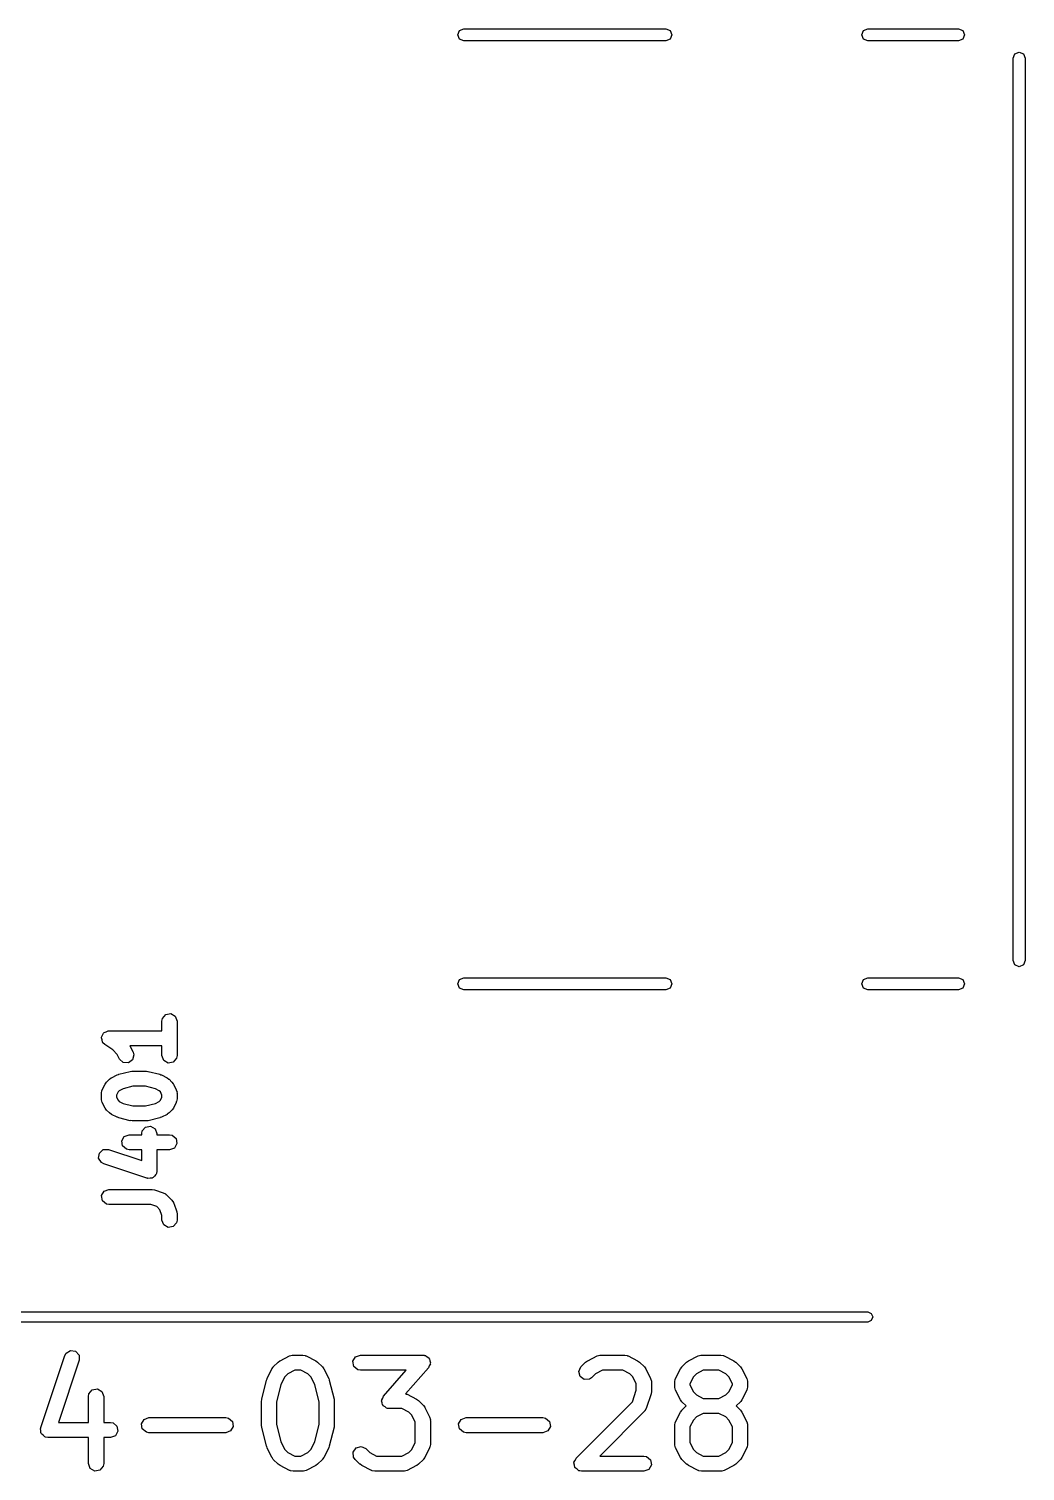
# Model space of a CAD drawing. Extents: x 59.1 to 150.6, y -119.5 to -80.2.
# Drawn here: x 140.69 to 150.56, y -119.53 to -105.24 of the extents above; entities that cross this region are included whole.
import ezdxf

# ---------------------------------------------------------------- set-up
doc = ezdxf.new("R2010")
doc.units = 0
doc.layers.add('BLACK', color=7, linetype='CONTINUOUS')

msp = doc.modelspace()

# ---------------------------------------------------------------- linework, layer by layer
at = {"layer": 'BLACK', "linetype": 'CONTINUOUS'}
for p, q in [((144.939, -105.3), (144.956, -105.258)), ((144.956, -105.258), (144.999, -105.24)), ((144.999, -105.24), (146.999, -105.24)), ((146.999, -105.24), (147.041, -105.258)), ((147.041, -105.258), (147.059, -105.3)), ((148.94, -105.3), (148.958, -105.258)), ((148.958, -105.258), (149, -105.24)), ((149, -105.24), (149.9, -105.24)), ((149.9, -105.24), (149.942, -105.258)), ((149.942, -105.258), (149.96, -105.3)), ((144.956, -105.342), (144.939, -105.3)), ((144.999, -105.36), (144.956, -105.342)), ((146.999, -105.36), (144.999, -105.36)), ((147.041, -105.342), (146.999, -105.36)), ((147.059, -105.3), (147.041, -105.342)), ((148.958, -105.342), (148.94, -105.3)), ((149, -105.36), (148.958, -105.342)), ((149.9, -105.36), (149, -105.36)), ((149.942, -105.342), (149.9, -105.36)), ((149.96, -105.3), (149.942, -105.342)), ((150.44, -105.53), (150.458, -105.488)), ((150.44, -114.47), (150.44, -105.53)), ((150.458, -105.488), (150.5, -105.47)), ((150.5, -105.47), (150.542, -105.488)), ((150.542, -105.488), (150.56, -105.53)), ((150.56, -105.53), (150.56, -114.47)), ((150.458, -114.512), (150.44, -114.47)), ((150.5, -114.53), (150.458, -114.512)), ((150.542, -114.512), (150.5, -114.53)), ((150.56, -114.47), (150.542, -114.512)), ((144.939, -114.7), (144.956, -114.658)), ((144.956, -114.742), (144.939, -114.7)), ((144.956, -114.658), (144.999, -114.64)), ((144.999, -114.64), (146.999, -114.64)), ((146.999, -114.64), (147.041, -114.658)), ((147.041, -114.658), (147.059, -114.7)), ((147.059, -114.7), (147.041, -114.742)), ((148.94, -114.7), (148.958, -114.658)), ((148.958, -114.742), (148.94, -114.7)), ((148.958, -114.658), (149, -114.64)), ((149, -114.64), (149.9, -114.64)), ((149.9, -114.64), (149.942, -114.658)), ((149.942, -114.658), (149.96, -114.7)), ((149.96, -114.7), (149.942, -114.742)), ((144.999, -114.76), (144.956, -114.742)), ((146.999, -114.76), (144.999, -114.76)), ((147.041, -114.742), (146.999, -114.76)), ((149, -114.76), (148.958, -114.742)), ((149.9, -114.76), (149, -114.76)), ((149.942, -114.742), (149.9, -114.76)), ((142.011, -115.043), (142.044, -115.004)), ((142.044, -115.004), (142.094, -114.995)), ((142.094, -114.995), (142.139, -115.02)), ((142.006, -115.069), (142.011, -115.043)), ((142.006, -115.165), (142.006, -115.069)), ((142.139, -115.02), (142.156, -115.069)), ((142.156, -115.069), (142.156, -115.411)), ((141.407, -115.235), (141.408, -115.231)), ((141.413, -115.256), (141.407, -115.235)), ((141.408, -115.227), (141.418, -115.208)), ((141.408, -115.231), (141.408, -115.227)), ((141.416, -115.277), (141.413, -115.256)), ((141.42, -115.28), (141.416, -115.277)), ((141.418, -115.208), (141.427, -115.188)), ((141.421, -115.284), (141.42, -115.28)), ((141.44, -115.302), (141.421, -115.284)), ((141.427, -115.188), (141.431, -115.186)), ((141.431, -115.186), (141.433, -115.183)), ((141.433, -115.183), (141.454, -115.175)), ((141.454, -115.175), (141.473, -115.165)), ((141.473, -115.165), (141.477, -115.166)), ((141.477, -115.166), (141.481, -115.165)), ((141.481, -115.165), (142.006, -115.165)), ((141.519, -115.355), (141.44, -115.302)), ((141.563, -115.399), (141.519, -115.355)), ((141.586, -115.445), (141.563, -115.399)), ((142.006, -115.315), (141.687, -115.315)), ((141.687, -115.315), (141.69, -115.32)), ((141.69, -115.32), (141.691, -115.321)), ((141.691, -115.321), (141.72, -115.378)), ((141.727, -115.403), (141.715, -115.453)), ((141.72, -115.378), (141.727, -115.403)), ((142.006, -115.411), (142.006, -115.315)), ((142.024, -115.46), (142.006, -115.411)), ((142.152, -115.437), (142.119, -115.476)), ((142.156, -115.411), (142.152, -115.437)), ((141.578, -115.596), (141.692, -115.567)), ((141.623, -115.48), (141.586, -115.445)), ((141.674, -115.483), (141.623, -115.48)), ((141.715, -115.453), (141.674, -115.483)), ((141.692, -115.567), (141.707, -115.566)), ((141.707, -115.566), (141.71, -115.565)), ((141.71, -115.565), (141.853, -115.565)), ((141.853, -115.565), (141.868, -115.568)), ((141.868, -115.568), (141.871, -115.567)), ((141.871, -115.567), (141.985, -115.596)), ((142.068, -115.485), (142.024, -115.46)), ((142.119, -115.476), (142.068, -115.485)), ((141.414, -115.749), (141.443, -115.692)), ((141.443, -115.692), (141.456, -115.674)), ((141.456, -115.674), (141.457, -115.673)), ((141.457, -115.673), (141.486, -115.644)), ((141.486, -115.644), (141.504, -115.631)), ((141.504, -115.631), (141.505, -115.63)), ((141.505, -115.63), (141.562, -115.601)), ((141.562, -115.601), (141.575, -115.598)), ((141.575, -115.598), (141.578, -115.596)), ((141.719, -115.715), (141.622, -115.739)), ((141.844, -115.715), (141.719, -115.715)), ((141.941, -115.739), (141.844, -115.715)), ((141.985, -115.596), (141.997, -115.601)), ((141.997, -115.601), (142.001, -115.601)), ((142.001, -115.601), (142.058, -115.63)), ((142.058, -115.63), (142.076, -115.643)), ((142.076, -115.643), (142.077, -115.644)), ((142.077, -115.644), (142.106, -115.673)), ((142.106, -115.673), (142.119, -115.691)), ((142.119, -115.691), (142.12, -115.692)), ((142.12, -115.692), (142.149, -115.749)), ((141.406, -115.783), (141.411, -115.757)), ((141.406, -115.84), (141.406, -115.783)), ((141.408, -115.844), (141.406, -115.84)), ((141.407, -115.849), (141.408, -115.844)), ((141.414, -115.874), (141.407, -115.849)), ((141.411, -115.757), (141.414, -115.754)), ((141.414, -115.754), (141.414, -115.749)), ((141.572, -115.77), (141.556, -115.801)), ((141.556, -115.801), (141.556, -115.822)), ((141.556, -115.822), (141.572, -115.853)), ((141.583, -115.759), (141.572, -115.77)), ((141.572, -115.853), (141.583, -115.864)), ((141.622, -115.739), (141.583, -115.759)), ((141.583, -115.864), (141.622, -115.884)), ((141.98, -115.759), (141.941, -115.739)), ((141.941, -115.884), (141.98, -115.864)), ((141.991, -115.77), (141.98, -115.759)), ((141.98, -115.864), (141.991, -115.853)), ((142.006, -115.801), (141.991, -115.77)), ((141.991, -115.853), (142.006, -115.822)), ((142.006, -115.822), (142.006, -115.801)), ((142.149, -115.749), (142.156, -115.774)), ((142.152, -115.866), (142.149, -115.869)), ((142.156, -115.84), (142.152, -115.866)), ((142.156, -115.774), (142.155, -115.779)), ((142.155, -115.779), (142.156, -115.783)), ((142.156, -115.783), (142.156, -115.84)), ((141.443, -115.931), (141.414, -115.874)), ((141.444, -115.932), (141.443, -115.931)), ((141.457, -115.95), (141.444, -115.932)), ((141.486, -115.979), (141.457, -115.95)), ((141.487, -115.979), (141.486, -115.979)), ((141.505, -115.993), (141.487, -115.979)), ((141.562, -116.021), (141.505, -115.993)), ((141.622, -115.884), (141.719, -115.908)), ((141.719, -115.908), (141.844, -115.908)), ((141.844, -115.908), (141.941, -115.884)), ((142.058, -115.993), (142.001, -116.021)), ((142.059, -115.992), (142.058, -115.993)), ((142.077, -115.979), (142.059, -115.992)), ((142.106, -115.95), (142.077, -115.979)), ((142.107, -115.949), (142.106, -115.95)), ((142.12, -115.931), (142.107, -115.949)), ((142.149, -115.874), (142.12, -115.931)), ((142.149, -115.869), (142.149, -115.874)), ((141.566, -116.022), (141.562, -116.021)), ((141.578, -116.027), (141.566, -116.022)), ((141.692, -116.056), (141.578, -116.027)), ((141.695, -116.055), (141.692, -116.056)), ((141.71, -116.058), (141.695, -116.055)), ((141.853, -116.058), (141.71, -116.058)), ((141.811, -116.157), (141.844, -116.118)), ((141.844, -116.118), (141.894, -116.109)), ((141.856, -116.057), (141.853, -116.058)), ((141.871, -116.056), (141.856, -116.057)), ((141.985, -116.027), (141.871, -116.056)), ((141.894, -116.109), (141.939, -116.135)), ((141.939, -116.135), (141.956, -116.183)), ((141.988, -116.025), (141.985, -116.027)), ((142.001, -116.021), (141.988, -116.025)), ((141.608, -116.256), (141.633, -116.211)), ((141.616, -116.306), (141.608, -116.256)), ((141.633, -116.211), (141.681, -116.194)), ((141.681, -116.194), (141.806, -116.194)), ((141.806, -116.183), (141.811, -116.157)), ((141.806, -116.194), (141.806, -116.183)), ((141.956, -116.183), (141.956, -116.194)), ((141.956, -116.194), (142.081, -116.194)), ((142.081, -116.194), (142.107, -116.198)), ((142.107, -116.198), (142.146, -116.231)), ((142.155, -116.282), (142.13, -116.326)), ((142.146, -116.231), (142.155, -116.282)), ((141.379, -116.426), (141.387, -116.376)), ((141.406, -116.47), (141.379, -116.426)), ((141.387, -116.376), (141.425, -116.342)), ((141.425, -116.342), (141.477, -116.34)), ((141.477, -116.34), (141.806, -116.45)), ((141.656, -116.339), (141.616, -116.306)), ((141.681, -116.344), (141.656, -116.339)), ((141.806, -116.344), (141.681, -116.344)), ((141.806, -116.45), (141.806, -116.344)), ((142.081, -116.344), (141.956, -116.344)), ((141.956, -116.344), (141.956, -116.554)), ((142.13, -116.326), (142.081, -116.344)), ((141.429, -116.483), (141.406, -116.47)), ((141.858, -116.625), (141.429, -116.483)), ((141.952, -116.58), (141.948, -116.584)), ((141.956, -116.554), (141.952, -116.58)), ((141.863, -116.625), (141.858, -116.625)), ((141.868, -116.628), (141.863, -116.625)), ((141.889, -116.625), (141.868, -116.628)), ((141.909, -116.624), (141.889, -116.625)), ((141.913, -116.62), (141.909, -116.624)), ((141.919, -116.619), (141.913, -116.62)), ((141.932, -116.604), (141.919, -116.619)), ((141.947, -116.59), (141.932, -116.604)), ((141.948, -116.584), (141.947, -116.59)), ((141.408, -116.798), (141.433, -116.754)), ((141.416, -116.849), (141.408, -116.798)), ((141.456, -116.882), (141.416, -116.849)), ((141.433, -116.754), (141.481, -116.736)), ((141.481, -116.736), (141.91, -116.736)), ((141.91, -116.736), (141.932, -116.74)), ((141.932, -116.74), (141.934, -116.74)), ((141.934, -116.74), (142.019, -116.769)), ((142.019, -116.769), (142.042, -116.781)), ((142.042, -116.781), (142.045, -116.785)), ((142.045, -116.785), (142.049, -116.787)), ((142.049, -116.787), (142.106, -116.844)), ((142.106, -116.844), (142.121, -116.865)), ((142.121, -116.865), (142.121, -116.87)), ((141.481, -116.886), (141.456, -116.882)), ((141.898, -116.886), (141.481, -116.886)), ((141.955, -116.906), (141.898, -116.886)), ((141.987, -116.938), (141.955, -116.906)), ((142.006, -116.995), (141.987, -116.938)), ((142.006, -117.04), (142.006, -116.995)), ((142.121, -116.87), (142.124, -116.873)), ((142.124, -116.873), (142.153, -116.959)), ((142.153, -116.959), (142.156, -116.981)), ((142.156, -116.981), (142.156, -116.983)), ((142.156, -116.983), (142.156, -117.04)), ((142.024, -117.088), (142.006, -117.04)), ((142.068, -117.114), (142.024, -117.088)), ((142.119, -117.105), (142.068, -117.114)), ((142.152, -117.066), (142.119, -117.105)), ((142.156, -117.04), (142.152, -117.066)), ((75, -117.95), (149, -117.95)), ((149, -117.95), (149.035, -117.965)), ((149.035, -117.965), (149.05, -118)), ((149.05, -118), (149.035, -118.035)), ((149, -118.05), (75, -118.05)), ((149.035, -118.035), (149, -118.05)), ((140.806, -119.095), (141.044, -118.381)), ((141.187, -118.428), (140.981, -119.044)), ((141.044, -118.381), (141.057, -118.358)), ((141.057, -118.358), (141.1, -118.331)), ((141.1, -118.331), (141.151, -118.339)), ((141.151, -118.339), (141.185, -118.377)), ((141.185, -118.377), (141.187, -118.428)), ((143.158, -118.447), (143.176, -118.434)), ((143.176, -118.434), (143.177, -118.433)), ((143.177, -118.433), (143.272, -118.385)), ((143.272, -118.385), (143.297, -118.378)), ((143.297, -118.378), (143.302, -118.379)), ((143.302, -118.379), (143.306, -118.377)), ((143.306, -118.377), (143.401, -118.377)), ((143.401, -118.377), (143.427, -118.382)), ((143.427, -118.382), (143.43, -118.385)), ((143.43, -118.385), (143.435, -118.385)), ((143.435, -118.385), (143.53, -118.433)), ((143.53, -118.433), (143.548, -118.446)), ((143.899, -118.439), (143.924, -118.395)), ((143.908, -118.49), (143.899, -118.439)), ((143.924, -118.395), (143.973, -118.377)), ((143.973, -118.377), (144.592, -118.377)), ((144.592, -118.377), (144.603, -118.379)), ((144.603, -118.379), (144.606, -118.379)), ((144.606, -118.379), (144.609, -118.38)), ((144.609, -118.38), (144.617, -118.382)), ((144.617, -118.382), (144.633, -118.395)), ((144.633, -118.395), (144.65, -118.405)), ((144.65, -118.405), (144.652, -118.411)), ((144.652, -118.411), (144.657, -118.415)), ((144.657, -118.415), (144.66, -118.435)), ((144.66, -118.435), (144.667, -118.454)), ((146.205, -118.447), (146.224, -118.434)), ((146.224, -118.434), (146.225, -118.433)), ((146.225, -118.433), (146.32, -118.385)), ((146.32, -118.385), (146.345, -118.378)), ((146.345, -118.378), (146.349, -118.379)), ((146.349, -118.379), (146.354, -118.377)), ((146.354, -118.377), (146.592, -118.377)), ((146.592, -118.377), (146.617, -118.382)), ((146.617, -118.382), (146.621, -118.385)), ((146.621, -118.385), (146.625, -118.385)), ((146.625, -118.385), (146.72, -118.433)), ((146.72, -118.433), (146.738, -118.446)), ((147.205, -118.447), (147.224, -118.434)), ((147.224, -118.434), (147.225, -118.433)), ((147.225, -118.433), (147.32, -118.385)), ((147.32, -118.385), (147.345, -118.378)), ((147.345, -118.378), (147.349, -118.379)), ((147.349, -118.379), (147.354, -118.377)), ((147.354, -118.377), (147.544, -118.377)), ((147.544, -118.377), (147.57, -118.382)), ((147.57, -118.382), (147.573, -118.385)), ((147.573, -118.385), (147.578, -118.385)), ((147.578, -118.385), (147.673, -118.433)), ((147.673, -118.433), (147.691, -118.446)), ((143.048, -118.609), (143.096, -118.514)), ((143.096, -118.514), (143.109, -118.496)), ((143.109, -118.496), (143.11, -118.495)), ((143.11, -118.495), (143.158, -118.447)), ((143.255, -118.562), (143.225, -118.592)), ((143.324, -118.527), (143.255, -118.562)), ((143.383, -118.527), (143.324, -118.527)), ((143.452, -118.562), (143.383, -118.527)), ((143.482, -118.592), (143.452, -118.562)), ((143.548, -118.446), (143.549, -118.447)), ((143.549, -118.447), (143.597, -118.495)), ((143.597, -118.495), (143.61, -118.513)), ((143.61, -118.513), (143.611, -118.514)), ((143.611, -118.514), (143.659, -118.609)), ((143.947, -118.523), (143.908, -118.49)), ((143.973, -118.527), (143.947, -118.523)), ((144.426, -118.527), (143.973, -118.527)), ((144.202, -118.784), (144.426, -118.527)), ((144.648, -118.502), (144.421, -118.762)), ((144.655, -118.483), (144.648, -118.502)), ((144.666, -118.465), (144.655, -118.483)), ((144.667, -118.454), (144.664, -118.46)), ((144.664, -118.46), (144.666, -118.465)), ((146.136, -118.541), (146.158, -118.495)), ((146.149, -118.591), (146.136, -118.541)), ((146.158, -118.495), (146.205, -118.447)), ((146.303, -118.562), (146.264, -118.601)), ((146.371, -118.527), (146.303, -118.562)), ((146.574, -118.527), (146.371, -118.527)), ((146.642, -118.562), (146.574, -118.527)), ((146.673, -118.592), (146.642, -118.562)), ((146.738, -118.446), (146.74, -118.447)), ((146.74, -118.447), (146.788, -118.495)), ((146.788, -118.495), (146.8, -118.513)), ((146.8, -118.513), (146.802, -118.514)), ((146.802, -118.514), (146.849, -118.609)), ((147.096, -118.609), (147.144, -118.514)), ((147.144, -118.514), (147.157, -118.496)), ((147.157, -118.496), (147.158, -118.495)), ((147.158, -118.495), (147.205, -118.447)), ((147.303, -118.562), (147.272, -118.592)), ((147.371, -118.527), (147.303, -118.562)), ((147.526, -118.527), (147.371, -118.527)), ((147.595, -118.562), (147.526, -118.527)), ((147.625, -118.592), (147.595, -118.562)), ((147.691, -118.446), (147.692, -118.447)), ((147.692, -118.447), (147.74, -118.495)), ((147.74, -118.495), (147.753, -118.513)), ((147.753, -118.513), (147.754, -118.514)), ((147.754, -118.514), (147.802, -118.609)), ((141.283, -118.76), (141.316, -118.721)), ((141.316, -118.721), (141.367, -118.712)), ((141.367, -118.712), (141.411, -118.738)), ((142.995, -118.815), (143.043, -118.625)), ((143.043, -118.625), (143.048, -118.613)), ((143.048, -118.613), (143.048, -118.609)), ((143.186, -118.669), (143.143, -118.843)), ((143.225, -118.592), (143.186, -118.669)), ((143.521, -118.669), (143.482, -118.592)), ((143.564, -118.843), (143.521, -118.669)), ((143.659, -118.609), (143.662, -118.622)), ((143.662, -118.622), (143.664, -118.625)), ((143.664, -118.625), (143.712, -118.815)), ((146.191, -118.62), (146.149, -118.591)), ((146.242, -118.616), (146.191, -118.62)), ((146.264, -118.601), (146.242, -118.616)), ((146.707, -118.661), (146.673, -118.592)), ((146.707, -118.726), (146.707, -118.661)), ((146.849, -118.609), (146.857, -118.634)), ((146.857, -118.634), (146.856, -118.639)), ((146.856, -118.639), (146.857, -118.643)), ((146.857, -118.643), (146.857, -118.738)), ((147.088, -118.643), (147.093, -118.617)), ((147.088, -118.69), (147.088, -118.643)), ((147.09, -118.695), (147.088, -118.69)), ((147.089, -118.699), (147.09, -118.695)), ((147.096, -118.724), (147.089, -118.699)), ((147.093, -118.617), (147.095, -118.614)), ((147.095, -118.614), (147.096, -118.609)), ((147.144, -118.819), (147.096, -118.724)), ((147.272, -118.592), (147.238, -118.661)), ((147.238, -118.661), (147.238, -118.673)), ((147.238, -118.673), (147.272, -118.741)), ((147.66, -118.661), (147.625, -118.592)), ((147.625, -118.741), (147.66, -118.673)), ((147.66, -118.673), (147.66, -118.661)), ((147.802, -118.724), (147.754, -118.819)), ((147.802, -118.609), (147.809, -118.634)), ((147.805, -118.716), (147.802, -118.72)), ((147.802, -118.72), (147.802, -118.724)), ((147.81, -118.69), (147.805, -118.716)), ((147.809, -118.634), (147.808, -118.639)), ((147.808, -118.639), (147.81, -118.643)), ((147.81, -118.643), (147.81, -118.69)), ((141.279, -118.786), (141.283, -118.76)), ((141.279, -119.044), (141.279, -118.786)), ((141.411, -118.738), (141.429, -118.786)), ((141.429, -118.786), (141.429, -119.044)), ((142.993, -118.833), (142.995, -118.819)), ((142.993, -119.071), (142.993, -118.833)), ((142.995, -118.819), (142.995, -118.815)), ((143.143, -118.843), (143.143, -119.062)), ((143.564, -119.062), (143.564, -118.843)), ((143.712, -118.815), (143.713, -118.83)), ((143.713, -118.83), (143.714, -118.833)), ((143.714, -118.833), (143.714, -119.071)), ((144.183, -118.832), (144.186, -118.826)), ((144.19, -118.851), (144.183, -118.832)), ((144.184, -118.82), (144.195, -118.803)), ((144.186, -118.826), (144.184, -118.82)), ((144.193, -118.871), (144.19, -118.851)), ((144.195, -118.803), (144.202, -118.784)), ((144.421, -118.762), (144.427, -118.763)), ((144.427, -118.763), (144.43, -118.766)), ((144.43, -118.766), (144.435, -118.766)), ((144.435, -118.766), (144.53, -118.814)), ((144.53, -118.814), (144.548, -118.827)), ((144.548, -118.827), (144.549, -118.828)), ((144.549, -118.828), (144.597, -118.876)), ((146.11, -119.399), (146.669, -118.84)), ((146.669, -118.84), (146.707, -118.726)), ((146.853, -118.762), (146.806, -118.905)), ((146.857, -118.738), (146.853, -118.76)), ((146.853, -118.76), (146.853, -118.762)), ((147.145, -118.82), (147.144, -118.819)), ((147.158, -118.839), (147.145, -118.82)), ((147.2, -118.881), (147.158, -118.839)), ((147.272, -118.741), (147.303, -118.772)), ((147.303, -118.772), (147.371, -118.806)), ((147.371, -118.806), (147.526, -118.806)), ((147.526, -118.806), (147.595, -118.772)), ((147.595, -118.772), (147.625, -118.741)), ((147.74, -118.839), (147.698, -118.881)), ((147.741, -118.837), (147.74, -118.839)), ((147.754, -118.819), (147.741, -118.837)), ((141.829, -119.014), (141.877, -118.996)), ((141.877, -118.996), (142.639, -118.996)), ((142.639, -118.996), (142.665, -119.001)), ((142.665, -119.001), (142.704, -119.034)), ((144.198, -118.875), (144.193, -118.871)), ((144.2, -118.88), (144.198, -118.875)), ((144.217, -118.891), (144.2, -118.88)), ((144.233, -118.904), (144.217, -118.891)), ((144.241, -118.905), (144.233, -118.904)), ((144.244, -118.907), (144.241, -118.905)), ((144.247, -118.906), (144.244, -118.907)), ((144.258, -118.908), (144.247, -118.906)), ((144.383, -118.908), (144.258, -118.908)), ((144.452, -118.943), (144.383, -118.908)), ((144.482, -118.973), (144.452, -118.943)), ((144.517, -119.042), (144.482, -118.973)), ((144.597, -118.876), (144.61, -118.894)), ((144.61, -118.894), (144.611, -118.895)), ((144.611, -118.895), (144.659, -118.99)), ((144.659, -118.99), (144.666, -119.015)), ((144.972, -119.014), (145.02, -118.996)), ((145.02, -118.996), (145.782, -118.996)), ((145.782, -118.996), (145.808, -119.001)), ((145.808, -119.001), (145.847, -119.034)), ((146.788, -118.934), (146.344, -119.377)), ((146.789, -118.93), (146.788, -118.934)), ((146.793, -118.928), (146.789, -118.93)), ((146.806, -118.905), (146.793, -118.928)), ((147.096, -119.038), (147.144, -118.943)), ((147.144, -118.943), (147.157, -118.925)), ((147.157, -118.925), (147.158, -118.923)), ((147.158, -118.923), (147.2, -118.881)), ((147.303, -118.99), (147.272, -119.021)), ((147.371, -118.956), (147.303, -118.99)), ((147.526, -118.956), (147.371, -118.956)), ((147.595, -118.99), (147.526, -118.956)), ((147.625, -119.021), (147.595, -118.99)), ((147.698, -118.881), (147.74, -118.923)), ((147.74, -118.923), (147.753, -118.942)), ((147.753, -118.942), (147.754, -118.943)), ((147.754, -118.943), (147.802, -119.038)), ((140.804, -119.106), (140.806, -119.101)), ((140.807, -119.126), (140.804, -119.106)), ((140.806, -119.101), (140.806, -119.095)), ((140.808, -119.147), (140.807, -119.126)), ((140.811, -119.151), (140.808, -119.147)), ((140.812, -119.157), (140.811, -119.151)), ((140.981, -119.044), (141.279, -119.044)), ((141.429, -119.044), (141.496, -119.044)), ((141.496, -119.044), (141.522, -119.049)), ((141.522, -119.049), (141.561, -119.082)), ((141.57, -119.132), (141.545, -119.176)), ((141.561, -119.082), (141.57, -119.132)), ((141.804, -119.058), (141.829, -119.014)), ((141.812, -119.109), (141.804, -119.058)), ((141.852, -119.142), (141.812, -119.109)), ((141.877, -119.146), (141.852, -119.142)), ((142.639, -119.146), (141.877, -119.146)), ((142.687, -119.129), (142.639, -119.146)), ((142.713, -119.084), (142.687, -119.129)), ((142.704, -119.034), (142.713, -119.084)), ((142.994, -119.075), (142.993, -119.071)), ((142.995, -119.09), (142.994, -119.075)), ((143.043, -119.28), (142.995, -119.09)), ((143.143, -119.062), (143.186, -119.236)), ((143.521, -119.236), (143.564, -119.062)), ((143.712, -119.09), (143.664, -119.28)), ((143.714, -119.071), (143.712, -119.086)), ((143.712, -119.086), (143.712, -119.09)), ((144.517, -119.244), (144.517, -119.042)), ((144.666, -119.015), (144.665, -119.02)), ((144.665, -119.02), (144.667, -119.024)), ((144.667, -119.024), (144.667, -119.262)), ((144.946, -119.058), (144.972, -119.014)), ((144.955, -119.109), (144.946, -119.058)), ((144.995, -119.142), (144.955, -119.109)), ((145.02, -119.146), (144.995, -119.142)), ((145.782, -119.146), (145.02, -119.146)), ((145.83, -119.129), (145.782, -119.146)), ((145.856, -119.084), (145.83, -119.129)), ((145.847, -119.034), (145.856, -119.084)), ((147.088, -119.071), (147.093, -119.046)), ((147.088, -119.262), (147.088, -119.071)), ((147.093, -119.046), (147.095, -119.042)), ((147.095, -119.042), (147.096, -119.038)), ((147.272, -119.021), (147.238, -119.089)), ((147.238, -119.089), (147.238, -119.244)), ((147.66, -119.089), (147.625, -119.021)), ((147.66, -119.244), (147.66, -119.089)), ((147.802, -119.038), (147.809, -119.063)), ((147.809, -119.063), (147.808, -119.067)), ((147.808, -119.067), (147.81, -119.071)), ((147.81, -119.071), (147.81, -119.262)), ((140.828, -119.17), (140.812, -119.157)), ((140.842, -119.185), (140.828, -119.17)), ((140.847, -119.186), (140.842, -119.185)), ((140.852, -119.19), (140.847, -119.186)), ((140.877, -119.194), (140.852, -119.19)), ((141.279, -119.194), (140.877, -119.194)), ((141.279, -119.452), (141.279, -119.194)), ((141.496, -119.194), (141.429, -119.194)), ((141.429, -119.194), (141.429, -119.452)), ((141.545, -119.176), (141.496, -119.194)), ((143.045, -119.283), (143.043, -119.28)), ((143.048, -119.295), (143.045, -119.283)), ((143.096, -119.391), (143.048, -119.295)), ((143.186, -119.236), (143.225, -119.313)), ((143.482, -119.313), (143.521, -119.236)), ((143.659, -119.295), (143.611, -119.391)), ((143.664, -119.28), (143.659, -119.292)), ((143.659, -119.292), (143.659, -119.295)), ((143.9, -119.338), (143.93, -119.296)), ((143.93, -119.296), (143.979, -119.282)), ((143.979, -119.282), (144.026, -119.304)), ((144.482, -119.313), (144.517, -119.244)), ((144.659, -119.295), (144.611, -119.391)), ((144.662, -119.288), (144.659, -119.291)), ((144.659, -119.291), (144.659, -119.295)), ((144.667, -119.262), (144.662, -119.288)), ((147.09, -119.266), (147.088, -119.262)), ((147.089, -119.27), (147.09, -119.266)), ((147.096, -119.295), (147.089, -119.27)), ((147.144, -119.391), (147.096, -119.295)), ((147.238, -119.244), (147.272, -119.313)), ((147.625, -119.313), (147.66, -119.244)), ((147.802, -119.295), (147.754, -119.391)), ((147.805, -119.288), (147.802, -119.291)), ((147.802, -119.291), (147.802, -119.295)), ((147.81, -119.262), (147.805, -119.288)), ((143.097, -119.392), (143.096, -119.391)), ((143.11, -119.41), (143.097, -119.392)), ((143.158, -119.458), (143.11, -119.41)), ((143.225, -119.313), (143.255, -119.343)), ((143.255, -119.343), (143.324, -119.377)), ((143.324, -119.377), (143.383, -119.377)), ((143.383, -119.377), (143.452, -119.343)), ((143.452, -119.343), (143.482, -119.313)), ((143.597, -119.41), (143.549, -119.458)), ((143.598, -119.409), (143.597, -119.41)), ((143.611, -119.391), (143.598, -119.409)), ((143.905, -119.389), (143.9, -119.338)), ((143.92, -119.41), (143.905, -119.389)), ((143.967, -119.458), (143.92, -119.41)), ((144.026, -119.304), (144.065, -119.343)), ((144.065, -119.343), (144.133, -119.377)), ((144.133, -119.377), (144.383, -119.377)), ((144.383, -119.377), (144.452, -119.343)), ((144.452, -119.343), (144.482, -119.313)), ((144.597, -119.41), (144.549, -119.458)), ((144.598, -119.409), (144.597, -119.41)), ((144.611, -119.391), (144.598, -119.409)), ((146.089, -119.439), (146.101, -119.42)), ((146.09, -119.443), (146.089, -119.439)), ((146.101, -119.42), (146.11, -119.399)), ((146.344, -119.377), (146.782, -119.377)), ((146.782, -119.377), (146.808, -119.382)), ((146.808, -119.382), (146.847, -119.415)), ((146.847, -119.415), (146.856, -119.465)), ((147.145, -119.392), (147.144, -119.391)), ((147.158, -119.41), (147.145, -119.392)), ((147.205, -119.458), (147.158, -119.41)), ((147.272, -119.313), (147.303, -119.343)), ((147.303, -119.343), (147.371, -119.377)), ((147.371, -119.377), (147.526, -119.377)), ((147.526, -119.377), (147.595, -119.343)), ((147.595, -119.343), (147.625, -119.313)), ((147.74, -119.41), (147.692, -119.458)), ((147.741, -119.409), (147.74, -119.41)), ((147.754, -119.391), (147.741, -119.409)), ((141.296, -119.501), (141.279, -119.452)), ((141.341, -119.526), (141.296, -119.501)), ((141.391, -119.517), (141.341, -119.526)), ((141.424, -119.478), (141.391, -119.517)), ((141.429, -119.452), (141.424, -119.478)), ((143.159, -119.458), (143.158, -119.458)), ((143.177, -119.472), (143.159, -119.458)), ((143.272, -119.519), (143.177, -119.472)), ((143.277, -119.52), (143.272, -119.519)), ((143.28, -119.523), (143.277, -119.52)), ((143.306, -119.527), (143.28, -119.523)), ((143.401, -119.527), (143.306, -119.527)), ((143.405, -119.526), (143.401, -119.527)), ((143.41, -119.527), (143.405, -119.526)), ((143.435, -119.519), (143.41, -119.527)), ((143.53, -119.472), (143.435, -119.519)), ((143.531, -119.471), (143.53, -119.472)), ((143.549, -119.458), (143.531, -119.471)), ((143.969, -119.458), (143.967, -119.458)), ((143.987, -119.472), (143.969, -119.458)), ((144.082, -119.519), (143.987, -119.472)), ((144.086, -119.52), (144.082, -119.519)), ((144.09, -119.523), (144.086, -119.52)), ((144.115, -119.527), (144.09, -119.523)), ((144.401, -119.527), (144.115, -119.527)), ((144.405, -119.526), (144.401, -119.527)), ((144.41, -119.527), (144.405, -119.526)), ((144.435, -119.519), (144.41, -119.527)), ((144.53, -119.472), (144.435, -119.519)), ((144.531, -119.471), (144.53, -119.472)), ((144.549, -119.458), (144.531, -119.471)), ((146.088, -119.446), (146.09, -119.443)), ((146.094, -119.468), (146.088, -119.446)), ((146.098, -119.49), (146.094, -119.468)), ((146.101, -119.492), (146.098, -119.49)), ((146.102, -119.495), (146.101, -119.492)), ((146.12, -119.508), (146.102, -119.495)), ((146.137, -119.523), (146.12, -119.508)), ((146.142, -119.524), (146.137, -119.523)), ((146.144, -119.525), (146.142, -119.524)), ((146.147, -119.525), (146.144, -119.525)), ((146.163, -119.527), (146.147, -119.525)), ((146.782, -119.527), (146.163, -119.527)), ((146.83, -119.51), (146.782, -119.527)), ((146.856, -119.465), (146.83, -119.51)), ((147.207, -119.458), (147.205, -119.458)), ((147.225, -119.472), (147.207, -119.458)), ((147.32, -119.519), (147.225, -119.472)), ((147.324, -119.52), (147.32, -119.519)), ((147.328, -119.523), (147.324, -119.52)), ((147.354, -119.527), (147.328, -119.523)), ((147.544, -119.527), (147.354, -119.527)), ((147.548, -119.526), (147.544, -119.527)), ((147.553, -119.527), (147.548, -119.526)), ((147.578, -119.519), (147.553, -119.527)), ((147.673, -119.472), (147.578, -119.519)), ((147.674, -119.471), (147.673, -119.472)), ((147.692, -119.458), (147.674, -119.471))]:
    msp.add_line(p, q, dxfattribs=at)

doc.saveas('drawing.dxf')
